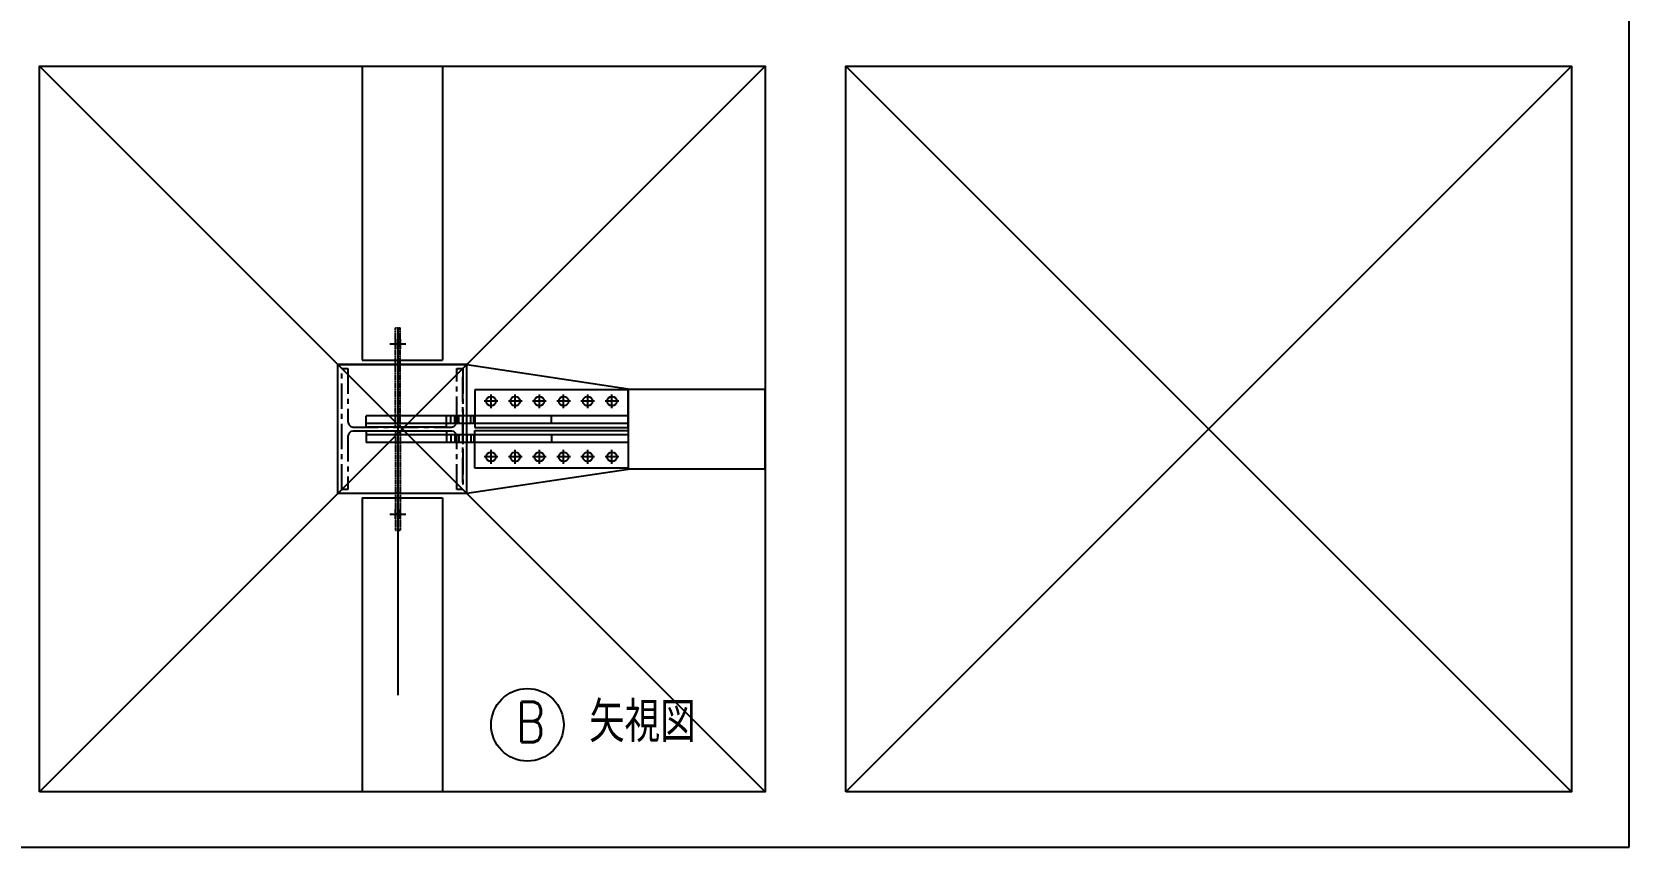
# Model space of a CAD drawing. Extents: x -668440 to 1010955, y -1678500 to 210463.
# Drawn here: x -493058 to -453440, y -1025753 to -1005539 of the extents above; entities that cross this region are included whole.
import ezdxf

# ---------------------------------------------------------------- set-up
doc = ezdxf.new("R2010")
doc.units = 0
doc.header["$MEASUREMENT"] = 0
doc.linetypes.add('CENTER', pattern=[2, 1.25, -0.25, 0.25, -0.25])
doc.linetypes.add('HASEN_S', pattern=[2, 1.5, -0.5])
doc.layers.get('0').update_dxf_attribs({"color": 3, "linetype": 'CONTINUOUS'})
doc.layers.add('00_ADDL', color=253, linetype='CONTINUOUS', plot=False)
for name, color, linetype in [('00_詳細', 7, 'CONTINUOUS'), ('_1-1_L-CL', 3, 'CONTINUOUS'), ('_1-3_L-CS', 1, 'CONTINUOUS'), ('_4-7_CS-H', 4, 'HASEN_S'), ('BEAM_H-596x199x10x15x13', 7, 'CONTINUOUS'), ('BOLT', 4, 'CONTINUOUS'), ('C400-N19-6M22_d', 7, 'CONTINUOUS'), ('cfhole_d', 7, 'CONTINUOUS'), ('cfr_d', 7, 'CONTINUOUS'), ('COL_H-300x300x10x15x13', 7, 'CONTINUOUS'), ('ctp400-40-60-60-0-0-M22', 7, 'CONTINUOUS'), ('cwr_d', 7, 'CONTINUOUS'), ('SH400-12-6-0-M22@60(0.0)', 7, 'CONTINUOUS'), ('SP400-40-60-60-0-0-M22-200-K6-320-320-10-138-TYPE1', 7, 'CONTINUOUS'), ('修正2022年4月20日', 2, 'CONTINUOUS')]:
    doc.layers.add(name, color=color, linetype=linetype)
doc.styles.add('S000', font='simplex.shx', dxfattribs={"width": 0.7, "bigfont": 'extfont2.shx'})

# ---------------------------------------------------------------- blocks, each defined once
blk = doc.blocks.new('剛接合部C1Y')
at = {"layer": '00_ADDL'}
for p, q in [((-212413.84825, -407200, 40), (-212413.84825, -402340, 40)), ((-216356.92413, -405263.33333, 40), (-214556.92413, -407063.33333, 40)), ((-214556.92413, -405263.33333, 40), (-216356.92413, -407063.33333, 40)), ((-214356.92413, -405263.33333, 40), (-212556.92413, -407063.33333, 40)), ((-212556.92413, -405263.33333, 40), (-214356.92413, -407063.33333, 40))]:
    blk.add_line(p, q, dxfattribs=at)
at = {"layer": '00_ADDL', "transparency": 33554661}
for p, q in [((-215467.92413, -405912.33333, 40), (-215467.92413, -406823.26149, 40)), ((-215461.92413, -405952.33333, 40), (-215473.92413, -405952.33333, 40)), ((-215461.92413, -406374.33333, 40), (-215473.92413, -406374.33333, 40))]:
    blk.add_line(p, q, dxfattribs=at)
at = {"layer": '00_ADDL', "elevation": 40}
for points in [[(-216356.92413, -407063.33333), (-216356.92413, -405263.33333), (-214556.92413, -405263.33333), (-214556.92413, -407063.33333)], [(-214356.92413, -407063.33333), (-214356.92413, -405263.33333), (-212556.92413, -405263.33333), (-212556.92413, -407063.33333)]]:
    blk.add_lwpolyline(points, close=True, dxfattribs=at)
at = {"layer": '00_詳細'}
for p, q in [((-215556.42413, -405263.33333, 40), (-215556.42413, -405992.33333, 40)), ((-215357.42413, -405263.33333, 40), (-215357.42413, -405992.33333, 40)), ((-215556.42413, -405992.33333, 40), (-215357.42413, -405992.33333, 40)), ((-215556.42413, -406334.33333, 40), (-215556.42413, -407063.33333, 40)), ((-215556.42413, -406334.33333, 40), (-215357.42413, -406334.33333, 40)), ((-215357.42413, -406334.33333, 40), (-215357.42413, -407063.33333, 40))]:
    blk.add_line(p, q, dxfattribs=at)
at = {"layer": '_1-1_L-CL'}
blk.add_line((-218500, -407200, 40), (-212413.84825, -407200, 40), dxfattribs=at)
at = {"layer": '_1-3_L-CS', "ltscale": 10}
blk.add_circle((-215146.63254, -406896.97887, 40), 90, dxfattribs=at)
at = {"layer": '_4-7_CS-H', "ltscale": 0.5}
for p, q in [((-215473.92413, -406158.33333, 40), (-215473.92413, -405912.33333, 40)), ((-215473.92413, -405912.33333, 40), (-215461.92413, -405912.33333, 40)), ((-215461.92413, -406158.33333, 40), (-215461.92413, -405912.33333, 40)), ((-215473.92413, -406168.33333, 40), (-215473.92413, -406414.33333, 40)), ((-215461.92413, -406168.33333, 40), (-215461.92413, -406414.33333, 40)), ((-215473.92413, -406414.33333, 40), (-215461.92413, -406414.33333, 40))]:
    blk.add_line(p, q, dxfattribs=at)
at = {"layer": '_4-7_CS-H', "ltscale": 0.5, "extrusion": (1, -2e-15, 0)}
for centre in [(-405952.33333, 40, -215473.92413), (-405952.33333, 40, -215461.92413)]:
    blk.add_circle(centre, 12, dxfattribs=at)
at = {"layer": '_4-7_CS-H', "ltscale": 0.5, "extrusion": (1, 2e-15, 0)}
for centre in [(-406374.33333, 40, -215473.92413), (-406374.33333, 40, -215461.92413)]:
    blk.add_circle(centre, 12, dxfattribs=at)
at = {"layer": 'BEAM_H-596x199x10x15x13'}
for p, q in [((-214896.92413, -406064.33333, 40), (-214556.92413, -406064.33333, 40)), ((-214556.92413, -406262.33333, 40), (-214556.92413, -406064.33333, 40)), ((-214896.92413, -406262.33333, 40), (-214556.92413, -406262.33333, 40))]:
    blk.add_line(p, q, dxfattribs=at)
at = {"layer": 'BOLT'}
for p, q in [((-215487.92413, -405952.33333), (-215447.92413, -405952.33333)), ((-215236.92413, -406111.33333, 40), (-215236.92413, -406077.33333, 40)), ((-215176.92413, -406111.33333, 40), (-215176.92413, -406077.33333, 40)), ((-215116.92413, -406111.33333, 40), (-215116.92413, -406077.33333, 40)), ((-215056.92413, -406111.33333, 40), (-215056.92413, -406077.33333, 40)), ((-214996.92413, -406111.33333, 40), (-214996.92413, -406077.33333, 40)), ((-214936.92413, -406111.33333, 40), (-214936.92413, -406077.33333, 40)), ((-215219.92413, -406094.33333, 40), (-215253.92413, -406094.33333, 40)), ((-215159.92413, -406094.33333, 40), (-215193.92413, -406094.33333, 40)), ((-215099.92413, -406094.33333, 40), (-215133.92413, -406094.33333, 40)), ((-215039.92413, -406094.33333, 40), (-215073.92413, -406094.33333, 40)), ((-214979.92413, -406094.33333, 40), (-215013.92413, -406094.33333, 40)), ((-214919.92413, -406094.33333, 40), (-214953.92413, -406094.33333, 40)), ((-215219.92413, -406232.33333, 40), (-215253.92413, -406232.33333, 40)), ((-215236.92413, -406249.33333, 40), (-215236.92413, -406215.33333, 40)), ((-215159.92413, -406232.33333, 40), (-215193.92413, -406232.33333, 40)), ((-215176.92413, -406249.33333, 40), (-215176.92413, -406215.33333, 40)), ((-215099.92413, -406232.33333, 40), (-215133.92413, -406232.33333, 40)), ((-215116.92413, -406249.33333, 40), (-215116.92413, -406215.33333, 40)), ((-215039.92413, -406232.33333, 40), (-215073.92413, -406232.33333, 40)), ((-215056.92413, -406249.33333, 40), (-215056.92413, -406215.33333, 40)), ((-214979.92413, -406232.33333, 40), (-215013.92413, -406232.33333, 40)), ((-214996.92413, -406249.33333, 40), (-214996.92413, -406215.33333, 40)), ((-214919.92413, -406232.33333, 40), (-214953.92413, -406232.33333, 40)), ((-214936.92413, -406249.33333, 40), (-214936.92413, -406215.33333, 40)), ((-215487.92413, -406374.33333), (-215447.92413, -406374.33333))]:
    blk.add_line(p, q, dxfattribs=at)
at = {"layer": 'C400-N19-6M22_d'}
for p, q in [((-215276.92413, -406066.33333, 40), (-215276.92413, -406159.33333, 40)), ((-214896.92413, -406066.33333, 40), (-215276.92413, -406066.33333, 40)), ((-214896.92413, -406159.33333, 40), (-214896.92413, -406066.33333, 40)), ((-215546.92413, -406149.33333, 40), (-215546.92413, -406130.33333, 40)), ((-214896.92413, -406130.33333, 40), (-215546.92413, -406130.33333, 40)), ((-214896.92413, -406149.33333, 40), (-215546.92413, -406149.33333, 40)), ((-215346.92413, -406149.33333, 40), (-215346.92413, -406130.33333, 40)), ((-215336.92413, -406149.33333, 40), (-215336.92413, -406130.33333, 40)), ((-215326.92413, -406149.33333, 40), (-215326.92413, -406130.33333, 40)), ((-215316.92413, -406149.33333, 40), (-215316.92413, -406130.33333, 40)), ((-215306.92413, -406149.33333, 40), (-215306.92413, -406130.33333, 40)), ((-215296.92413, -406149.33333, 40), (-215296.92413, -406130.33333, 40)), ((-215286.92413, -406149.33333, 40), (-215286.92413, -406130.33333, 40)), ((-215279.92413, -406149.33333, 40), (-215279.92413, -406130.33333, 40)), ((-215278.92413, -406149.33333, 40), (-215278.92413, -406130.33333, 40)), ((-215276.92413, -406159.33333, 40), (-214896.92413, -406159.33333, 40)), ((-215086.92413, -406149.33333, 40), (-215086.92413, -406130.33333, 40)), ((-214896.92413, -406177.33333, 40), (-215546.92413, -406177.33333, 40)), ((-215546.92413, -406177.33333, 40), (-215546.92413, -406196.33333, 40)), ((-214896.92413, -406196.33333, 40), (-215546.92413, -406196.33333, 40)), ((-215346.92413, -406177.33333, 40), (-215346.92413, -406196.33333, 40)), ((-215336.92413, -406177.33333, 40), (-215336.92413, -406196.33333, 40)), ((-215326.92413, -406177.33333, 40), (-215326.92413, -406196.33333, 40)), ((-215316.92413, -406177.33333, 40), (-215316.92413, -406196.33333, 40)), ((-215306.92413, -406177.33333, 40), (-215306.92413, -406196.33333, 40)), ((-215296.92413, -406177.33333, 40), (-215296.92413, -406196.33333, 40)), ((-215286.92413, -406177.33333, 40), (-215286.92413, -406196.33333, 40)), ((-215279.92413, -406177.33333, 40), (-215279.92413, -406196.33333, 40)), ((-215278.92413, -406177.33333, 40), (-215278.92413, -406196.33333, 40)), ((-215276.92413, -406260.33333, 40), (-215276.92413, -406167.33333, 40)), ((-215276.92413, -406167.33333, 40), (-214896.92413, -406167.33333, 40)), ((-215086.92413, -406177.33333, 40), (-215086.92413, -406196.33333, 40)), ((-214896.92413, -406167.33333, 40), (-214896.92413, -406260.33333, 40)), ((-214896.92413, -406260.33333, 40), (-215276.92413, -406260.33333, 40))]:
    blk.add_line(p, q, dxfattribs=at)
for centre in [(-215236.92413, -406094.33333, 40), (-215176.92413, -406094.33333, 40), (-215116.92413, -406094.33333, 40), (-215056.92413, -406094.33333, 40), (-214996.92413, -406094.33333, 40), (-214936.92413, -406094.33333, 40), (-215236.92413, -406232.33333, 40), (-215176.92413, -406232.33333, 40), (-215116.92413, -406232.33333, 40), (-215056.92413, -406232.33333, 40), (-214996.92413, -406232.33333, 40), (-214936.92413, -406232.33333, 40)]:
    blk.add_circle(centre, 12, dxfattribs=at)
at = {"layer": 'cfhole_d', "linetype": 'CENTER', "ltscale": 50}
for p, q in [((-215306.92413, -406151.33333, 40), (-215306.92413, -406129.33333, 40)), ((-215306.92413, -406197.33333, 40), (-215306.92413, -406175.33333, 40))]:
    blk.add_line(p, q, dxfattribs=at)
at = {"layer": 'cfr_d', "linetype": 'CENTER', "ltscale": 50}
blk.add_line((-215306.92413, -406296.33333, 40), (-215306.92413, -406030.33333, 40), dxfattribs=at)
at = {"layer": 'COL_H-300x300x10x15x13', "linetype": 'CENTER', "ltscale": 50}
for p, q in [((-215606.92413, -406313.33333, 40), (-215606.92413, -406013.33333, 40)), ((-215606.92413, -406013.33333, 40), (-215591.92413, -406013.33333, 40)), ((-215591.92413, -406013.33333, 40), (-215591.92413, -406145.33333, 40)), ((-215321.92413, -406145.33333, 40), (-215321.92413, -406013.33333, 40)), ((-215321.92413, -406013.33333, 40), (-215306.92413, -406013.33333, 40)), ((-215306.92413, -406013.33333, 40), (-215306.92413, -406313.33333, 40)), ((-215591.92413, -406145.33333, 40), (-215589.92413, -406152.33333, 40)), ((-215589.92413, -406152.33333, 40), (-215584.92413, -406157.33333, 40)), ((-215584.92413, -406157.33333, 40), (-215578.92413, -406158.33333, 40)), ((-215578.92413, -406158.33333, 40), (-215334.92413, -406158.33333, 40)), ((-215334.92413, -406158.33333, 40), (-215328.92413, -406157.33333, 40)), ((-215328.92413, -406157.33333, 40), (-215323.92413, -406152.33333, 40)), ((-215323.92413, -406152.33333, 40), (-215321.92413, -406145.33333, 40)), ((-215589.92413, -406174.33333, 40), (-215591.92413, -406181.33333, 40)), ((-215591.92413, -406181.33333, 40), (-215591.92413, -406313.33333, 40)), ((-215584.92413, -406169.33333, 40), (-215589.92413, -406174.33333, 40)), ((-215578.92413, -406168.33333, 40), (-215584.92413, -406169.33333, 40)), ((-215334.92413, -406168.33333, 40), (-215578.92413, -406168.33333, 40)), ((-215328.92413, -406169.33333, 40), (-215334.92413, -406168.33333, 40)), ((-215323.92413, -406174.33333, 40), (-215328.92413, -406169.33333, 40)), ((-215321.92413, -406181.33333, 40), (-215323.92413, -406174.33333, 40)), ((-215321.92413, -406313.33333, 40), (-215321.92413, -406181.33333, 40)), ((-215591.92413, -406313.33333, 40), (-215606.92413, -406313.33333, 40)), ((-215306.92413, -406313.33333, 40), (-215321.92413, -406313.33333, 40))]:
    blk.add_line(p, q, dxfattribs=at)
at = {"layer": 'ctp400-40-60-60-0-0-M22'}
for p, q in [((-215296.92413, -406003.33333, 40), (-215616.92413, -406003.33333, 40)), ((-215616.92413, -406323.33333, 40), (-215616.92413, -406003.33333, 40)), ((-215296.92413, -406323.33333, 40), (-215296.92413, -406003.33333, 40)), ((-215296.92413, -406323.33333, 40), (-215616.92413, -406323.33333, 40))]:
    blk.add_line(p, q, dxfattribs=at)
at = {"layer": 'cwr_d'}
for p, q in [((-215346.92413, -406149.33333, 40), (-215546.92413, -406149.33333, 40)), ((-215546.92413, -406158.33333, 40), (-215546.92413, -406149.33333, 40)), ((-215346.92413, -406158.33333, 40), (-215546.92413, -406158.33333, 40)), ((-215346.92413, -406158.33333, 40), (-215346.92413, -406149.33333, 40)), ((-215346.92413, -406168.33333, 40), (-215546.92413, -406168.33333, 40)), ((-215546.92413, -406168.33333, 40), (-215546.92413, -406177.33333, 40)), ((-215346.92413, -406177.33333, 40), (-215546.92413, -406177.33333, 40)), ((-215346.92413, -406168.33333, 40), (-215346.92413, -406177.33333, 40))]:
    blk.add_line(p, q, dxfattribs=at)
at = {"layer": 'SH400-12-6-0-M22@60(0.0)', "linetype": 'CENTER', "ltscale": 50}
blk.add_line((-215306.92413, -406180.33333, 40), (-215306.92413, -406168.33333, 40), dxfattribs=at)
at = {"layer": 'SP400-40-60-60-0-0-M22-200-K6-320-320-10-138-TYPE1'}
for p, q in [((-215616.92413, -406323.33333, 40), (-215616.92413, -406003.33333, 40)), ((-215616.92413, -406003.33333, 40), (-215296.92413, -406003.33333, 40)), ((-215296.92413, -406003.33333, 40), (-214896.92413, -406063.33333, 40)), ((-214896.92413, -406063.33333, 40), (-214896.92413, -406263.33333, 40)), ((-214896.92413, -406263.33333, 40), (-215296.92413, -406323.33333, 40)), ((-215296.92413, -406323.33333, 40), (-215616.92413, -406323.33333, 40))]:
    blk.add_line(p, q, dxfattribs=at)
for centre in [(-215236.92413, -406094.33333, 40), (-215176.92413, -406094.33333, 40), (-215116.92413, -406094.33333, 40), (-215056.92413, -406094.33333, 40), (-214996.92413, -406094.33333, 40), (-214936.92413, -406094.33333, 40), (-215236.92413, -406232.33333, 40), (-215176.92413, -406232.33333, 40), (-215116.92413, -406232.33333, 40), (-215056.92413, -406232.33333, 40), (-214996.92413, -406232.33333, 40), (-214936.92413, -406232.33333, 40)]:
    blk.add_circle(centre, 12, dxfattribs=at)
at = {"layer": '修正2022年4月20日'}
blk.add_line((-218500, -407200, 40), (-212413.84825, -407200, 40), dxfattribs=at)
at = {"layer": '_1-3_L-CS', "ltscale": 10, "style": 'S000', "width": 0.8}
blk.add_text('B  矢視図', height=100, rotation=359.99999997, dxfattribs=at).set_placement((-215175.08156, -406939.84915, 40))

msp = doc.modelspace()

# ---------------------------------------------------------------- block references
at = {"xscale": 10, "yscale": 10, "zscale": 10}
msp.add_blockref('剛接合部C1Y', (1670698.6842, 3046247.35843, 5600), dxfattribs=at)

doc.saveas('drawing.dxf')
